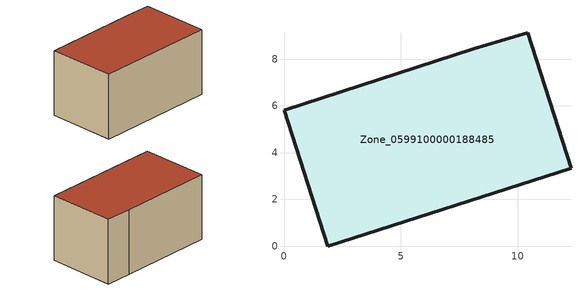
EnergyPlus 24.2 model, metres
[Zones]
Zone_0599100000188485
 floor ground (C_G): 0,5.81 8.12,8.44 10.42,9.13 12.28,3.34 1.88,0 z3.69
 wall outside (C_F): 1.88,0 12.28,3.34 10.42,9.13 8.12,8.44 0,5.81 1.88,0 z3.69:9.58
 roof outside (C_R): 8.12,8.44 0,5.81 1.88,0 12.28,3.34 10.42,9.13 z9.58
[BUILDING]
Pand.0599100000188485: North Axis=0; Terrain=City; Loads Convergence Tolerance Value=0.04; Temperature Convergence Tolerance Value=0.4; Solar Distribution=FullExterior; Maximum Number of Warmup Days=25; Minimum Number of Warmup Days=1
[Site:Location]
Rotterdam.The.Hague.AP_ZH_NLD Design_Conditions: Latitude=51.96; Longitude=4.45; Time Zone=1; Elevation=-4.5
[SITE:GROUNDTEMPERATURE:BUILDINGSURFACE]
18, 18, 18, 18, 18, 18, 18, 18, 18, 18, 18, 18
[MATERIAL] Thermal Absorptance=0.9; Solar Absorptance=0.7; Visible Absorptance=0.7
Name | Roughness | Thickness | Conductivity | Density | Specific Heat
G.TC.1946-1964 | MediumSmooth | 0.15 | 1 | 540 | 1210
F.TC.1946-1964 | Rough | 0.3 | 0.857143 | 1920 | 840
R.TC.1946-1964 | MediumRough | 0.2 | 0.235294 | 1500 | 1000
[CONSTRUCTION]
C_G: G.TC.1946-1964
C_F: F.TC.1946-1964
C_R: R.TC.1946-1964
[ZONE]
Zone_0599100000188485: Type=1; Multiplier=1; Ceiling Height=Autocalculate; Volume=Autocalculate; Floor Area=autocalculate; Part of Total Floor Area=Yes
[ZONEINFILTRATION:DESIGNFLOWRATE]
Infil_Zone_0599100000188485: Zone or ZoneList or Space or SpaceList=Zone_0599100000188485; Schedule=AlwaysOn; Design Flow Rate Calculation Method=Flow/Area; Flow Rate per Floor Area=0.003; Constant Term Coefficient=1; Temperature Term Coefficient=0; Velocity Term Coefficient=0; Velocity Squared Term Coefficient=0
[HVACTEMPLATE:ZONE:IDEALLOADSAIRSYSTEM]
Zone_0599100000188485: Maximum Heating Supply Air Temperature=50; Minimum Cooling Supply Air Temperature=13; Maximum Heating Supply Air Humidity Ratio=0.0156; Minimum Cooling Supply Air Humidity Ratio=0.0077; Heating Limit=NoLimit; Cooling Limit=NoLimit; Dehumidification Control Type=ConstantSensibleHeatRatio; Cooling Sensible Heat Ratio=0.7; Dehumidification Setpoint=60; Humidification Control Type=None; Humidification Setpoint=30; Outdoor Air Method=None; Outdoor Air Flow Rate per Person=0.00944; Outdoor Air Flow Rate per Zone Floor Area=0; Outdoor Air Flow Rate per Zone=0; Demand Controlled Ventilation Type=None; Outdoor Air Economizer Type=NoEconomizer; Heat Recovery Type=None; Sensible Heat Recovery Effectiveness=0.7; Latent Heat Recovery Effectiveness=0.65
[ZONECONTROL:THERMOSTAT]
ThermostatControl_Zone_0599100000188485: Zone or ZoneList=Zone_0599100000188485; Control Type Schedule=DualSetpointControlType; Control 1=Thermostat_Zone_0599100000188485; Temperature Difference Between Cutout And Setpoint=0
[THERMOSTATSETPOINT:DUALSETPOINT]
Thermostat_Zone_0599100000188485: Heating Setpoint Temperature Schedule=HeatingSetpoint_Zone_0599100000188485; Cooling Setpoint Temperature Schedule=CoolingSetpoint_Zone_0599100000188485
[SCHEDULE:COMPACT]
HeatingSetpoint_Zone_0599100000188485: Through: 12/31, For: AllDays, Until: 24:00, 21
CoolingSetpoint_Zone_0599100000188485: Through: 12/31, For: AllDays, Until: 24:00, 24
DualSetpointControlType: Through: 12/31, For: AllDays, Until: 24:00, 4
AlwaysOn: Through: 12/31, For: AllDays, Until: 24:00, 1
